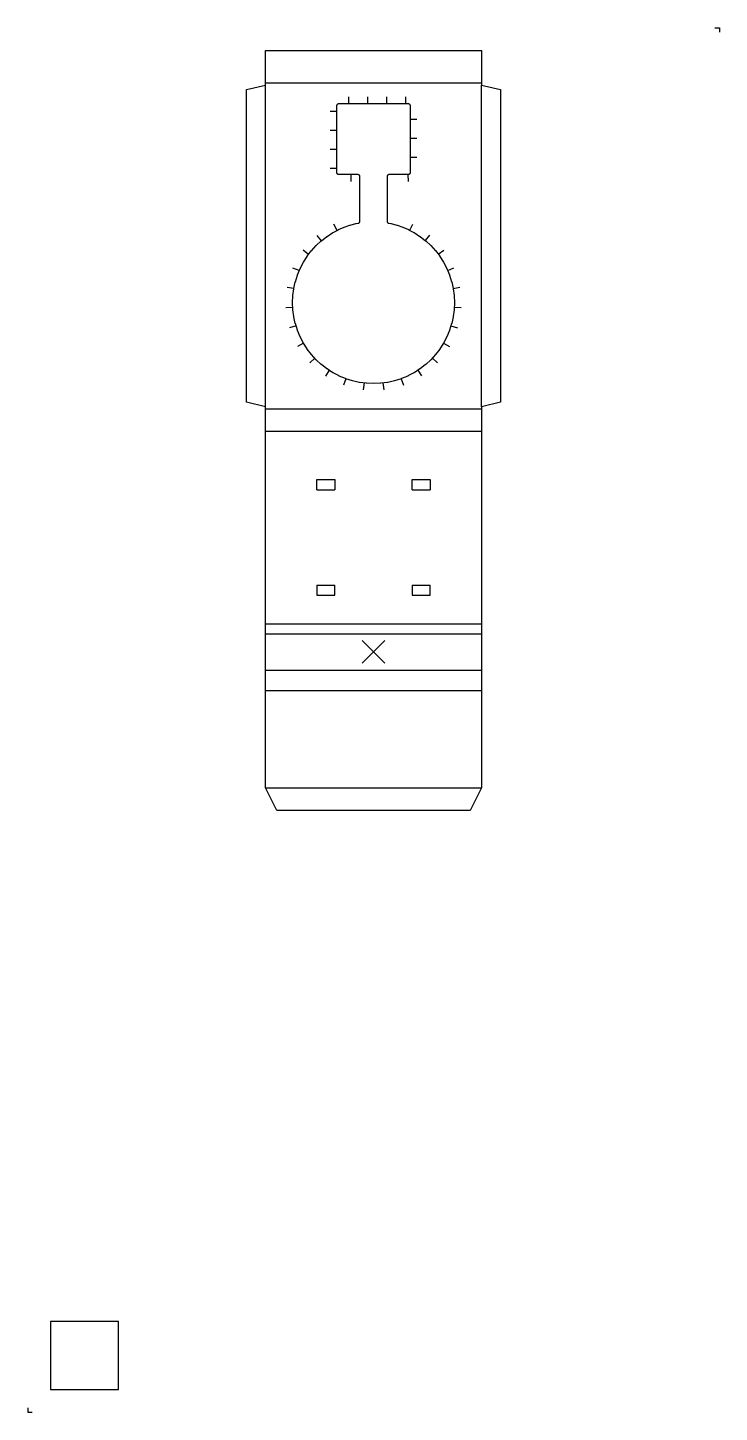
# Model space of a CAD drawing. Extents: x 0 to 305, y 0 to 610.
import ezdxf

# ---------------------------------------------------------------- set-up
doc = ezdxf.new("R2010")
doc.units = 0
for name, color, linetype in [('KONTROLLE_30MM', 7, 'Continuous'), ('RILLEN_BERG', 5, 'Continuous'), ('RILLEN_TAL', 3, 'Continuous'), ('SCHNEIDEN', 1, 'Continuous'), ('SEITENECKEN', 7, 'Continuous')]:
    doc.layers.add(name, color=color, linetype=linetype)

msp = doc.modelspace()

# ---------------------------------------------------------------- linework, layer by layer
at = {"layer": 'KONTROLLE_30MM', "color": 7}
msp.add_lwpolyline([(40, 10), (40, 40), (10, 40), (10, 10)], close=True, dxfattribs=at)
at = {"layer": 'RILLEN_BERG', "color": 5}
for points in [[(104.85, 585.35), (199.95, 585.35)], [(104.85, 441.75), (199.95, 441.75)], [(104.85, 432), (199.95, 432)], [(104.85, 347.2), (199.95, 347.2)], [(104.85, 317.8), (199.95, 317.8)], [(104.85, 275), (199.95, 275)]]:
    msp.add_lwpolyline(points, dxfattribs=at)
at = {"layer": 'RILLEN_TAL', "color": 3}
for points in [[(104.85, 442.75), (104.85, 584.35)], [(199.95, 442.75), (199.95, 584.35)], [(127.4, 406.2), (135.4, 406.2)], [(169.4, 406.2), (177.4, 406.2)], [(127.4, 364.2), (135.4, 364.2)], [(169.4, 364.2), (177.4, 364.2)], [(104.85, 342.75), (199.95, 342.75)], [(104.85, 326.75), (199.95, 326.75)]]:
    msp.add_lwpolyline(points, dxfattribs=at)
at = {"layer": 'SCHNEIDEN', "color": 1}
for points in [[(96.38, 582.35), (96.38, 582.35), (104.85, 584.35), (104.85, 584.35), (104.85, 584.35), (104.85, 584.35), (104.85, 584.35), (104.85, 584.35), (104.85, 584.35), (104.85, 584.35), (104.85, 584.35), (104.85, 584.35), (104.85, 584.35), (104.85, 584.35), (104.85, 584.35), (104.85, 584.35), (104.85, 584.35), (104.85, 599.6), (104.85, 599.6), (104.85, 599.6), (199.95, 599.6), (199.95, 599.6), (199.95, 599.6), (199.95, 584.35), (199.95, 584.35), (199.95, 584.35), (199.95, 584.35), (199.95, 584.35), (199.95, 584.35), (199.95, 584.35), (199.95, 584.35), (199.95, 584.35), (199.95, 584.35), (199.95, 584.35), (199.95, 584.35), (199.95, 584.35), (199.95, 584.35), (199.95, 584.35), (208.42, 582.35), (208.42, 582.35), (208.42, 582.35), (208.42, 444.75), (208.42, 444.75), (208.42, 444.75), (199.95, 442.75), (199.95, 442.75), (199.95, 442.75), (199.95, 442.75), (199.95, 442.75), (199.95, 442.75), (199.95, 442.75), (199.95, 442.75), (199.95, 442.75), (199.95, 442.75), (199.95, 442.75), (199.95, 442.75), (199.95, 442.75), (199.95, 442.75), (199.95, 442.75), (199.95, 275), (199.95, 275), (199.95, 275), (199.95, 275), (199.95, 275), (194.95, 265), (194.95, 265), (194.95, 265), (109.85, 265), (109.85, 265), (109.85, 265), (104.85, 275), (104.85, 275), (104.85, 275), (104.85, 275), (104.85, 275), (104.85, 442.75), (104.85, 442.75), (104.85, 442.75), (104.85, 442.75), (104.85, 442.75), (104.85, 442.75), (104.85, 442.75), (104.85, 442.75), (104.85, 442.75), (104.85, 442.75), (104.85, 442.75), (104.85, 442.75), (104.85, 442.75), (104.85, 442.75), (104.85, 442.75), (96.38, 444.75), (96.38, 444.75), (96.38, 444.75), (96.38, 582.35)], [(149.31, 453.04), (149.24, 453.04), (146.21, 453.44), (146.14, 453.46), (143.16, 454.12), (143.1, 454.14), (140.2, 455.05), (140.13, 455.08), (137.34, 456.24), (137.28, 456.27), (134.61, 457.66), (134.55, 457.7), (131.95, 459.35), (131.89, 459.39), (129.47, 461.26), (129.41, 461.3), (127.17, 463.37), (127.12, 463.42), (125.08, 465.65), (125.03, 465.71), (123.2, 468.1), (123.16, 468.16), (121.55, 470.7), (121.51, 470.76), (120.1, 473.46), (120.07, 473.53), (118.91, 476.34), (118.89, 476.4), (117.97, 479.3), (117.95, 479.37), (117.3, 482.33), (117.29, 482.4), (116.89, 485.41), (116.88, 485.48), (116.75, 488.52), (116.75, 488.58), (116.88, 491.59), (116.89, 491.66), (117.28, 494.66), (117.29, 494.72), (117.94, 497.68), (117.96, 497.75), (118.87, 500.65), (118.89, 500.72), (120.06, 503.55), (120.09, 503.61), (121.51, 506.34), (121.55, 506.4), (123.14, 508.92), (123.18, 508.97), (125, 511.36), (125.05, 511.41), (127.08, 513.65), (127.13, 513.7), (129.38, 515.77), (129.43, 515.81), (131.87, 517.69), (131.93, 517.73), (134.55, 519.41), (134.61, 519.44), (136.93, 520.67), (136.99, 520.7), (139.42, 521.75), (139.48, 521.78), (142, 522.65), (142.06, 522.67), (144.66, 523.35), (144.72, 523.36), (145.72, 523.54), (145.82, 523.57), (145.89, 523.59), (145.97, 523.62), (146.04, 523.66), (146.1, 523.71), (146.16, 523.76), (146.21, 523.82), (146.26, 523.89), (146.3, 523.95), (146.34, 524.02), (146.36, 524.1), (146.38, 524.18), (146.4, 524.25), (146.4, 524.35), (146.4, 544.08), (146.4, 544.18), (146.38, 544.26), (146.36, 544.33), (146.34, 544.41), (146.3, 544.48), (146.26, 544.54), (146.22, 544.61), (146.17, 544.67), (146.11, 544.72), (146.04, 544.76), (145.98, 544.81), (145.91, 544.84), (145.83, 544.86), (145.76, 544.88), (145.68, 544.9), (145.58, 544.9), (137.18, 544.9), (137.14, 544.9), (137.09, 544.9), (137, 544.91), (136.99, 544.92), (136.91, 544.94), (136.9, 544.94), (136.81, 544.97), (136.8, 544.97), (136.72, 545.01), (136.71, 545.02), (136.63, 545.07), (136.63, 545.07), (136.56, 545.13), (136.55, 545.13), (136.48, 545.2), (136.48, 545.21), (136.42, 545.28), (136.41, 545.29), (136.37, 545.36), (136.36, 545.37), (136.32, 545.45), (136.32, 545.46), (136.29, 545.55), (136.29, 545.56), (136.27, 545.64), (136.26, 545.66), (136.25, 545.74), (136.25, 545.79), (136.25, 545.83), (136.25, 575.27), (136.25, 575.31), (136.25, 575.36), (136.26, 575.45), (136.27, 575.46), (136.29, 575.54), (136.29, 575.55), (136.32, 575.64), (136.32, 575.65), (136.36, 575.73), (136.37, 575.74), (136.41, 575.82), (136.42, 575.82), (136.48, 575.89), (136.48, 575.9), (136.55, 575.97), (136.56, 575.97), (136.63, 576.03), (136.64, 576.04), (136.71, 576.08), (136.72, 576.09), (136.8, 576.13), (136.81, 576.13), (136.9, 576.16), (136.91, 576.16), (136.99, 576.18), (137.01, 576.19), (137.09, 576.2), (137.14, 576.2), (137.18, 576.2), (167.62, 576.2), (167.66, 576.2), (167.71, 576.2), (167.8, 576.19), (167.81, 576.18), (167.89, 576.16), (167.9, 576.16), (167.99, 576.13), (168, 576.13), (168.08, 576.09), (168.09, 576.08), (168.17, 576.04), (168.17, 576.03), (168.24, 575.97), (168.25, 575.97), (168.32, 575.9), (168.32, 575.89), (168.38, 575.82), (168.39, 575.81), (168.43, 575.74), (168.44, 575.73), (168.48, 575.65), (168.48, 575.64), (168.51, 575.55), (168.51, 575.54), (168.53, 575.46), (168.54, 575.44), (168.55, 575.36), (168.55, 575.31), (168.55, 575.27), (168.55, 545.83), (168.55, 545.79), (168.55, 545.74), (168.54, 545.66), (168.53, 545.64), (168.51, 545.56), (168.51, 545.55), (168.48, 545.46), (168.48, 545.45), (168.44, 545.37), (168.43, 545.36), (168.39, 545.29), (168.38, 545.28), (168.32, 545.21), (168.32, 545.2), (168.25, 545.13), (168.24, 545.13), (168.17, 545.07), (168.17, 545.06), (168.09, 545.02), (168.08, 545.01), (168, 544.97), (167.99, 544.97), (167.9, 544.94), (167.89, 544.94), (167.81, 544.92), (167.79, 544.91), (167.71, 544.9), (167.66, 544.9), (167.62, 544.9), (159.22, 544.9), (159.12, 544.9), (159.04, 544.88), (158.97, 544.86), (158.89, 544.84), (158.82, 544.81), (158.76, 544.76), (158.69, 544.72), (158.63, 544.67), (158.58, 544.61), (158.54, 544.54), (158.5, 544.48), (158.46, 544.41), (158.44, 544.33), (158.42, 544.26), (158.4, 544.18), (158.4, 544.08), (158.4, 524.35), (158.4, 524.25), (158.42, 524.18), (158.44, 524.1), (158.46, 524.02), (158.5, 523.95), (158.54, 523.89), (158.59, 523.82), (158.64, 523.76), (158.7, 523.71), (158.76, 523.66), (158.83, 523.62), (158.91, 523.59), (158.98, 523.57), (159.08, 523.54), (160.08, 523.36), (160.14, 523.35), (162.74, 522.67), (162.8, 522.65), (165.32, 521.78), (165.38, 521.75), (167.81, 520.7), (167.87, 520.67), (170.19, 519.44), (170.25, 519.41), (172.87, 517.73), (172.93, 517.69), (175.37, 515.81), (175.42, 515.77), (177.67, 513.7), (177.72, 513.65), (179.75, 511.41), (179.8, 511.36), (181.62, 508.97), (181.66, 508.92), (183.25, 506.4), (183.29, 506.34), (184.71, 503.61), (184.74, 503.55), (185.91, 500.72), (185.93, 500.65), (186.84, 497.75), (186.86, 497.68), (187.51, 494.72), (187.52, 494.66), (187.91, 491.66), (187.92, 491.59), (188.05, 488.58), (188.05, 488.52), (187.92, 485.48), (187.91, 485.41), (187.51, 482.4), (187.5, 482.33), (186.85, 479.37), (186.83, 479.3), (185.91, 476.4), (185.89, 476.34), (184.73, 473.53), (184.7, 473.46), (183.29, 470.76), (183.25, 470.7), (181.64, 468.16), (181.6, 468.1), (179.77, 465.71), (179.72, 465.65), (177.68, 463.42), (177.63, 463.37), (175.39, 461.3), (175.33, 461.26), (172.91, 459.39), (172.85, 459.35), (170.25, 457.7), (170.19, 457.66), (167.52, 456.27), (167.46, 456.24), (164.67, 455.08), (164.6, 455.05), (161.7, 454.14), (161.64, 454.12), (158.66, 453.46), (158.59, 453.44), (155.56, 453.04), (155.49, 453.04), (152.44, 452.9), (152.36, 452.9)]]:
    msp.add_lwpolyline(points, close=True, dxfattribs=at)
for points in [[(141.52, 576.2), (141.52, 579.2)], [(149.9, 576.2), (149.9, 579.2)], [(158.28, 576.2), (158.28, 579.2)], [(166.65, 576.2), (166.65, 579.2)], [(136.25, 572.71), (133.25, 572.71)], [(168.55, 569.33), (171.55, 569.33)], [(136.25, 564.33), (133.25, 564.33)], [(168.55, 560.96), (171.55, 560.96)], [(136.25, 555.96), (133.25, 555.96)], [(168.55, 552.58), (171.55, 552.58)], [(136.25, 547.58), (133.25, 547.58)], [(142.34, 544.9), (142.34, 541.9)], [(167.46, 544.9), (167.64, 541.91)], [(136.38, 520.38), (134.98, 523.03)], [(168.36, 520.41), (169.76, 523.06)], [(175.28, 515.88), (177.19, 518.19)], [(129.46, 515.83), (127.54, 518.14)], [(123.81, 509.79), (121.42, 511.61)], [(180.95, 509.85), (183.33, 511.67)], [(119.68, 502.63), (116.91, 503.77)], [(185.09, 502.69), (187.87, 503.84)], [(117.29, 494.71), (114.33, 495.23)], [(187.5, 494.77), (190.45, 495.31)], [(116.84, 486.44), (113.84, 486.31)], [(187.96, 486.51), (190.96, 486.38)], [(118.29, 478.3), (115.43, 477.4)], [(186.53, 478.37), (189.4, 477.47)], [(121.55, 470.7), (118.95, 469.19)], [(183.29, 470.76), (185.89, 469.27)], [(126.51, 464.08), (124.3, 462.06)], [(178.33, 464.13), (180.55, 462.11)], [(132.86, 458.77), (131.24, 456.24)], [(172, 458.81), (173.62, 456.28)], [(140.24, 455.04), (139.23, 452.22)], [(148.3, 453.17), (147.91, 450.19)], [(156.57, 453.18), (156.96, 450.2)], [(164.63, 455.06), (165.65, 452.25)], [(127.4, 406.2), (127.4, 410.7), (135.4, 410.7), (135.4, 406.2)], [(169.4, 406.2), (169.4, 410.7), (177.4, 410.7), (177.4, 406.2)], [(127.4, 364.2), (127.4, 359.7), (135.4, 359.7), (135.4, 364.2)], [(169.4, 364.2), (169.4, 359.7), (177.4, 359.7), (177.4, 364.2)], [(147.4, 329.75), (157.4, 339.75)], [(147.4, 339.75), (157.4, 329.75)]]:
    msp.add_lwpolyline(points, dxfattribs=at)
at = {"layer": 'SEITENECKEN', "color": 7}
for points in [[(302.8, 609.6), (304.8, 609.6), (304.8, 607.6)], [(0, 2), (0, 0), (2, 0)]]:
    msp.add_lwpolyline(points, dxfattribs=at)

doc.saveas('drawing.dxf')
